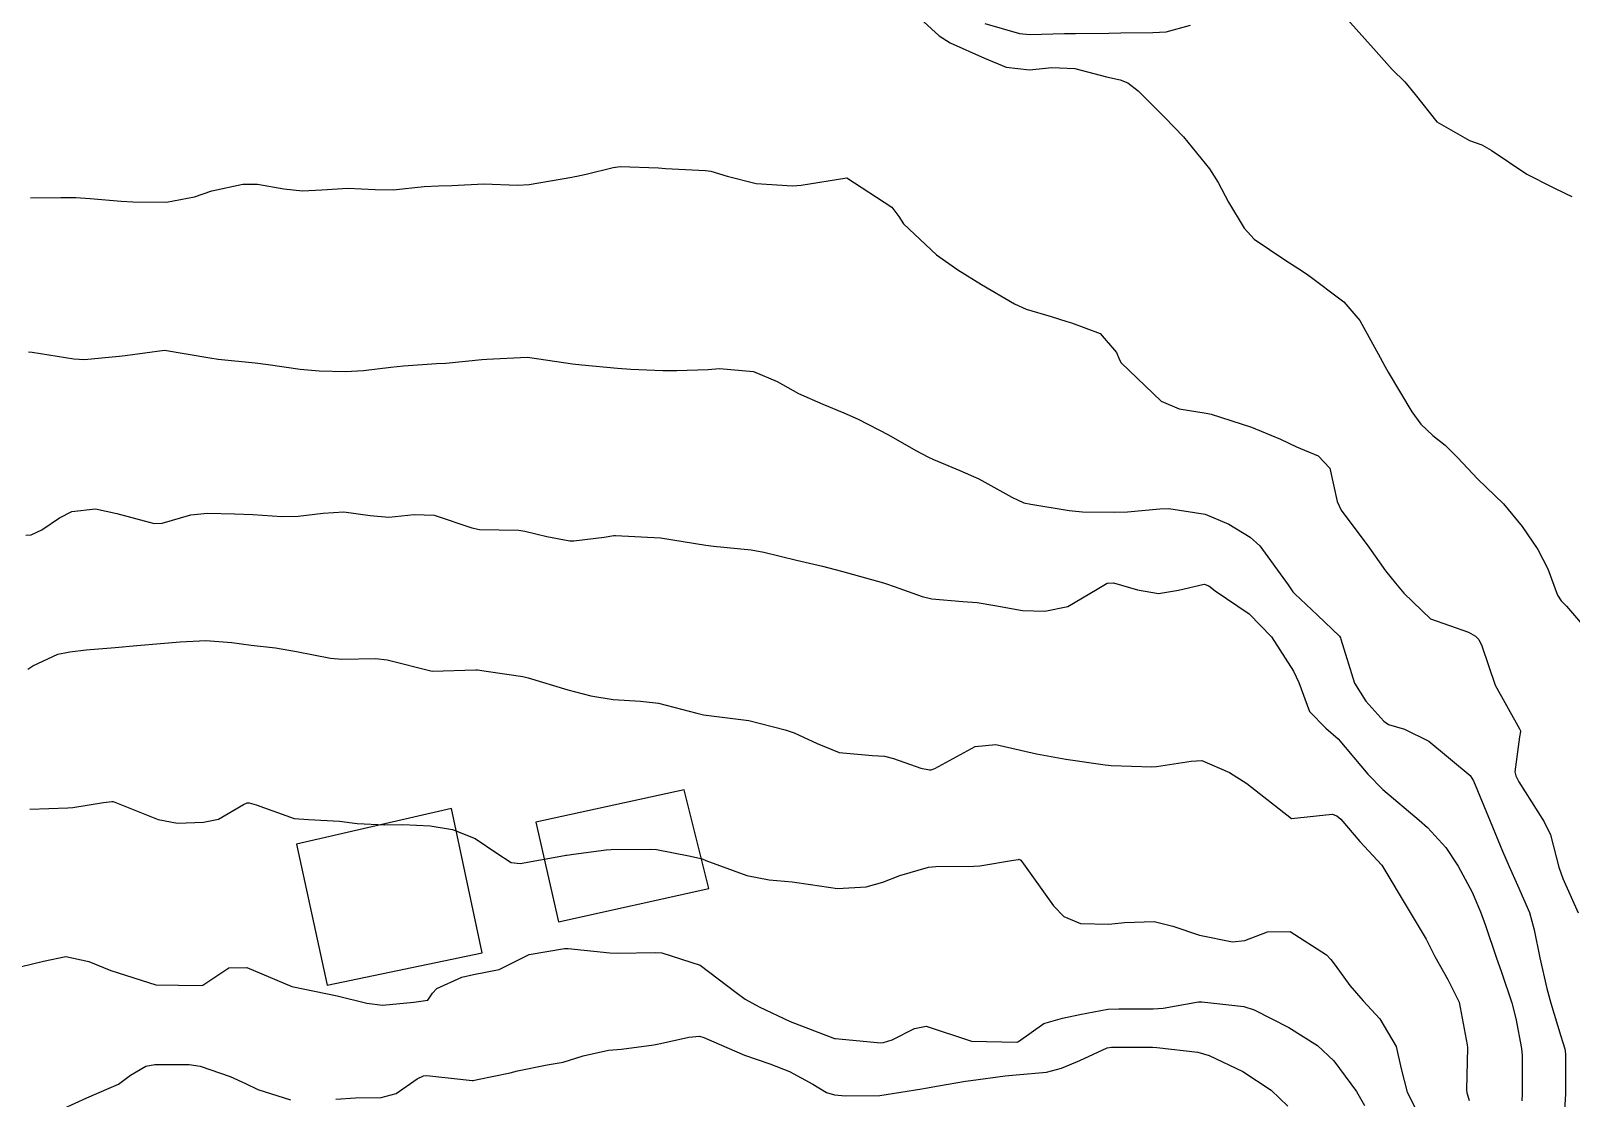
# Model space of a CAD drawing. Header units: metres. Extents: x 318500 to 325275, y 7408834 to 7428799.
# Drawn here: x 322051.9 to 322119.8, y 7422754.9 to 7422802 of the extents above; entities that cross this region are included whole.
import ezdxf

# ---------------------------------------------------------------- set-up
doc = ezdxf.new("R2010")
doc.units = ezdxf.units.M
doc.header["$MEASUREMENT"] = 0
for name, color, linetype in [('Curvas de Nivel 1m', 11, 'Continuous'), ('Curvas de Nivel 5m', 15, 'Continuous'), ('Edificações', 30, 'Continuous'), ('Vias Primárias', 230, 'Continuous')]:
    doc.layers.add(name, color=color, linetype=linetype)

msp = doc.modelspace()

# ---------------------------------------------------------------- linework, layer by layer
at = {"layer": 'Curvas de Nivel 1m', "flags": 128}
for points, elevation in [([(322093.953, 7422802.318), (322095.486, 7422801.888), (322095.946, 7422801.845), (322097.467, 7422801.878), (322097.947, 7422801.886), (322099.429, 7422801.894), (322099.948, 7422801.907), (322101.365, 7422801.933), (322101.949, 7422801.959), (322103.034, 7422802.243)], 754), ([(322109.959, 7422802.501), (322111.1, 7422801.218), (322111.931, 7422800.296), (322112.48, 7422799.756), (322112.942, 7422799.195), (322113.902, 7422797.99), (322115.344, 7422797.158), (322115.887, 7422796.967), (322116.295, 7422796.734), (322117.868, 7422795.683), (322118.977, 7422795.113), (322119.577, 7422794.824), (322119.856, 7422794.687)], 754), ([(322051.846, 7422794.631), (322053.188, 7422794.645), (322053.847, 7422794.652), (322054.484, 7422794.608), (322055.845, 7422794.493), (322056.367, 7422794.464), (322057.845, 7422794.446), (322059.081, 7422794.675), (322059.85, 7422794.937), (322061.21, 7422795.237), (322061.854, 7422795.241), (322063.024, 7422795.025), (322063.851, 7422794.936), (322064.7, 7422794.983), (322065.852, 7422795.058), (322067.057, 7422795.007), (322067.852, 7422794.992), (322069.217, 7422795.133), (322069.854, 7422795.167), (322070.429, 7422795.179), (322071.855, 7422795.252), (322073.332, 7422795.195), (322073.855, 7422795.216), (322075.728, 7422795.552), (322075.859, 7422795.57), (322075.956, 7422795.582), (322076.367, 7422795.675), (322077.555, 7422795.973), (322077.865, 7422796.01), (322079.548, 7422795.951), (322079.864, 7422795.925), (322081.624, 7422795.844), (322081.863, 7422795.809), (322082.583, 7422795.593), (322083.857, 7422795.266), (322085.469, 7422795.168), (322085.856, 7422795.197), (322087.86, 7422795.52), (322089.847, 7422794.223), (322090.152, 7422793.804), (322090.363, 7422793.492), (322091.82, 7422792.125), (322092.763, 7422791.456), (322093.8, 7422790.806), (322095.259, 7422789.954), (322095.784, 7422789.717), (322096.883, 7422789.403), (322097.568, 7422789.183), (322097.777, 7422789.116), (322099.044, 7422788.649), (322099.764, 7422787.807), (322099.892, 7422787.49), (322099.976, 7422787.358), (322101.735, 7422785.663), (322102.522, 7422785.328), (322103.727, 7422785.14), (322103.944, 7422785.09), (322105.718, 7422784.512), (322106.994, 7422783.987), (322107.706, 7422783.657), (322108.66, 7422783.246), (322109.173, 7422782.716), (322109.498, 7422781.233), (322109.674, 7422780.855), (322110.897, 7422779.218), (322111.64, 7422778.187), (322112.074, 7422777.643), (322112.442, 7422777.198), (322113.613, 7422776.069), (322115.29, 7422775.47), (322115.602, 7422775.297), (322115.747, 7422775.149), (322115.878, 7422774.865), (322116.476, 7422773.141), (322117.551, 7422771.211), (322117.58, 7422771.159), (322117.585, 7422771.129), (322117.588, 7422771.09), (322117.546, 7422770.855), (322117.334, 7422769.321), (322117.39, 7422769.131), (322117.516, 7422768.869), (322118.639, 7422767.113), (322118.907, 7422766.532), (322119.28, 7422765.103), (322119.463, 7422764.609), (322120.128, 7422763.09)], 756), ([(322051.758, 7422787.843), (322051.923, 7422787.833), (322053.753, 7422787.537), (322054.229, 7422787.496), (322055.755, 7422787.647), (322056.019, 7422787.683), (322057.76, 7422787.92), (322059.755, 7422787.57), (322060.126, 7422787.522), (322061.752, 7422787.354), (322062.326, 7422787.287), (322063.749, 7422787.082), (322064.579, 7422787), (322065.747, 7422786.978), (322066.532, 7422787.024), (322067.751, 7422787.168), (322068.304, 7422787.229), (322069.753, 7422787.322), (322070.168, 7422787.342), (322071.756, 7422787.499), (322071.973, 7422787.521), (322073.758, 7422787.599), (322073.876, 7422787.591), (322075.754, 7422787.308), (322076.167, 7422787.263), (322077.752, 7422787.124), (322078.328, 7422787.075), (322079.751, 7422787.02), (322080.36, 7422787.012), (322081.752, 7422787.058), (322082.246, 7422787.102), (322083.751, 7422786.973), (322084.784, 7422786.525), (322085.737, 7422785.998), (322086.812, 7422785.534), (322087.725, 7422785.157), (322088.363, 7422784.871), (322089.71, 7422784.18), (322090.914, 7422783.482), (322091.433, 7422783.21), (322091.696, 7422783.09), (322092.852, 7422782.613), (322093.688, 7422782.239), (322095.151, 7422781.425), (322095.676, 7422781.183), (322095.977, 7422781.114), (322097.672, 7422780.838), (322098.262, 7422780.79), (322099.671, 7422780.769), (322100.246, 7422780.779), (322101.674, 7422780.916), (322102.076, 7422780.932), (322103.671, 7422780.683), (322104.717, 7422780.241), (322105.656, 7422779.666), (322106.092, 7422779.276), (322107.335, 7422777.561), (322107.546, 7422777.261), (322107.629, 7422777.166), (322108.638, 7422776.221), (322109.601, 7422775.303), (322109.642, 7422775.23), (322109.664, 7422775.164), (322110.266, 7422773.223), (322110.769, 7422772.424), (322111.553, 7422771.546), (322111.761, 7422771.407), (322112.477, 7422771.191), (322113.542, 7422770.671), (322115.366, 7422769.152), (322115.517, 7422768.923), (322116.251, 7422767.142), (322116.794, 7422765.819), (322117.083, 7422765.134), (322117.458, 7422764.322), (322117.982, 7422763.115), (322118.194, 7422762.347), (322118.446, 7422761.11), (322118.749, 7422759.753), (322118.922, 7422759.105), (322119.368, 7422757.652), (322119.542, 7422757.097), (322119.572, 7422756.882), (322119.577, 7422755.096), (322119.46, 7422753.246)], 757), ([(322051.646, 7422779.755), (322051.872, 7422779.773), (322052.341, 7422779.993), (322053.124, 7422780.519), (322053.662, 7422780.803), (322054.715, 7422780.913), (322055.661, 7422780.715), (322057.308, 7422780.273), (322057.655, 7422780.278), (322058.919, 7422780.65), (322059.662, 7422780.717), (322060.845, 7422780.7), (322061.662, 7422780.66), (322062.935, 7422780.576), (322063.661, 7422780.588), (322064.762, 7422780.731), (322065.664, 7422780.783), (322066.837, 7422780.628), (322067.661, 7422780.543), (322068.778, 7422780.658), (322069.663, 7422780.642), (322071.316, 7422780.082), (322071.654, 7422779.997), (322073.39, 7422779.978), (322073.653, 7422779.935), (322074.626, 7422779.695), (322075.647, 7422779.504), (322075.826, 7422779.5), (322077.152, 7422779.665), (322077.579, 7422779.732), (322077.651, 7422779.74), (322079.65, 7422779.63), (322081.646, 7422779.308), (322081.975, 7422779.267), (322083.643, 7422779.109), (322084.205, 7422779.008), (322085.637, 7422778.651), (322086.787, 7422778.379), (322087.63, 7422778.159), (322089.477, 7422777.647), (322089.622, 7422777.603), (322089.955, 7422777.495), (322091.19, 7422777.05), (322091.615, 7422776.952), (322092.985, 7422776.821), (322093.613, 7422776.779), (322094.4, 7422776.644), (322095.61, 7422776.428), (322096.599, 7422776.394), (322097.612, 7422776.61), (322098.908, 7422777.371), (322099.349, 7422777.639), (322099.624, 7422777.653), (322100.686, 7422777.349), (322101.618, 7422777.18), (322102.495, 7422777.327), (322103.633, 7422777.587), (322103.839, 7422777.513), (322104.122, 7422777.303), (322105.615, 7422776.288), (322106.604, 7422775.27), (322107.577, 7422773.757), (322107.803, 7422773.257), (322108.286, 7422771.977), (322108.993, 7422771.238), (322109.543, 7422770.772), (322110.855, 7422769.21), (322111.51, 7422768.542), (322113.119, 7422767.184), (322113.487, 7422766.856), (322114.29, 7422765.98), (322114.834, 7422765.16), (322115.453, 7422764.005), (322115.83, 7422763.144), (322116.04, 7422762.531), (322116.509, 7422761.134), (322116.746, 7422760.472), (322117.204, 7422759.123), (322117.38, 7422758.439), (322117.637, 7422757.117), (322117.666, 7422756.806), (322117.665, 7422755.117), (322117.643, 7422754.801)], 758), ([(322051.726, 7422773.84), (322051.942, 7422773.996), (322053.055, 7422774.508), (322053.579, 7422774.612), (322054.304, 7422774.692), (322055.583, 7422774.799), (322056.538, 7422774.889), (322057.586, 7422774.98), (322058.453, 7422775.045), (322059.588, 7422775.108), (322060.722, 7422775.018), (322061.585, 7422774.902), (322062.657, 7422774.781), (322063.582, 7422774.625), (322065.078, 7422774.325), (322065.577, 7422774.282), (322067.066, 7422774.309), (322067.577, 7422774.257), (322069.57, 7422773.76), (322071.497, 7422773.815), (322071.571, 7422773.81), (322072.06, 7422773.733), (322073.567, 7422773.514), (322073.811, 7422773.462), (322075.559, 7422772.93), (322076.563, 7422772.662), (322077.553, 7422772.5), (322078.766, 7422772.427), (322079.551, 7422772.345), (322081.253, 7422771.896), (322081.543, 7422771.833), (322083.54, 7422771.58), (322085.144, 7422771.164), (322085.535, 7422771.03), (322086.563, 7422770.568), (322087.526, 7422770.168), (322088.991, 7422770.04), (322089.525, 7422770.008), (322089.926, 7422769.896), (322091.129, 7422769.476), (322091.519, 7422769.397), (322091.591, 7422769.397), (322091.752, 7422769.467), (322093.53, 7422770.437), (322094.444, 7422770.518), (322095.529, 7422770.271), (322096.233, 7422770.112), (322097.527, 7422769.877), (322099.262, 7422769.626), (322099.524, 7422769.598), (322101.326, 7422769.539), (322101.523, 7422769.549), (322103.054, 7422769.79), (322103.527, 7422769.808), (322104.744, 7422769.292), (322105.513, 7422768.799), (322107.49, 7422767.26), (322109.279, 7422767.448), (322109.492, 7422767.379), (322109.665, 7422767.227), (322110.501, 7422766.235), (322111.47, 7422765.2), (322112.68, 7422763.188), (322113.421, 7422761.94), (322113.81, 7422761.174), (322114.383, 7422760.148), (322114.883, 7422759.158), (322115.239, 7422757.274), (322115.244, 7422757.152), (322115.202, 7422755.282), (322115.218, 7422755.152), (322115.248, 7422755.07), (322115.327, 7422754.82)], 759), ([(322051.391, 7422760.718), (322052.417, 7422760.962), (322053.398, 7422761.171), (322054.412, 7422760.947), (322055.389, 7422760.553), (322057.38, 7422759.92), (322059.38, 7422759.882), (322059.448, 7422759.899), (322060.601, 7422760.673), (322061.392, 7422760.677), (322063.38, 7422759.84), (322065.376, 7422759.427), (322066.681, 7422759.108), (322067.372, 7422759.018), (322068.754, 7422759.149), (322069.375, 7422759.245), (322069.58, 7422759.556), (322069.772, 7422759.756), (322070.877, 7422760.255), (322071.39, 7422760.378), (322072.527, 7422760.589), (322073.4, 7422761.039), (322073.855, 7422761.251), (322075.408, 7422761.519), (322075.572, 7422761.514), (322077.405, 7422761.327), (322077.744, 7422761.316), (322079.406, 7422761.348), (322079.696, 7422761.335), (322081.398, 7422760.787), (322082.975, 7422759.584), (322083.386, 7422759.283), (322084.001, 7422758.95), (322085.371, 7422758.296), (322087.323, 7422757.558), (322087.36, 7422757.551), (322087.661, 7422757.517), (322089.358, 7422757.364), (322089.482, 7422757.374), (322089.871, 7422757.492), (322090.856, 7422757.989), (322091.369, 7422758.101), (322093.36, 7422757.44), (322095.36, 7422757.391), (322095.385, 7422757.395), (322095.432, 7422757.419), (322096.557, 7422758.218), (322097.376, 7422758.445), (322098.147, 7422758.61), (322099.382, 7422758.838), (322099.871, 7422758.867), (322101.383, 7422758.863), (322101.826, 7422758.891), (322103.388, 7422759.166), (322103.522, 7422759.174), (322105.385, 7422758.958), (322105.836, 7422758.823), (322107.372, 7422758.032), (322108.625, 7422757.241), (322109.35, 7422756.568), (322110.351, 7422755.215), (322110.712, 7422754.597)], 761), ([(322065.316, 7422754.872), (322066.188, 7422754.936), (322067.317, 7422754.945), (322067.979, 7422755.121), (322068.901, 7422755.766), (322069.187, 7422755.907), (322069.332, 7422755.918), (322070.933, 7422755.744), (322071.329, 7422755.695), (322071.374, 7422755.694), (322071.571, 7422755.736), (322073.015, 7422756.034), (322073.336, 7422756.125), (322074.638, 7422756.394), (322075.342, 7422756.511), (322076.236, 7422756.782), (322077.351, 7422757.033), (322077.919, 7422757.083), (322079.355, 7422757.27), (322079.646, 7422757.335), (322080.887, 7422757.607), (322081.36, 7422757.649), (322081.552, 7422757.598), (322083.349, 7422756.821), (322084.468, 7422756.439), (322085.338, 7422756.093), (322086.367, 7422755.534), (322086.971, 7422755.17), (322087.325, 7422755.064), (322087.811, 7422755.029), (322089.325, 7422755.04), (322091.181, 7422755.325), (322091.329, 7422755.356), (322091.907, 7422755.461), (322093.105, 7422755.672), (322093.334, 7422755.703), (322094.854, 7422755.908), (322095.338, 7422755.942), (322096.672, 7422756.068), (322097.343, 7422756.243), (322098.147, 7422756.579), (322099.357, 7422757.133), (322099.541, 7422757.175), (322101.357, 7422757.162), (322101.538, 7422757.156), (322103.354, 7422756.943), (322103.853, 7422756.802), (322105.342, 7422756.103), (322106.584, 7422755.267), (322107.323, 7422754.571)], 762), ([(322053.307, 7422754.46), (322054.338, 7422754.936), (322055.321, 7422755.354), (322055.726, 7422755.542), (322056.259, 7422755.936), (322056.931, 7422756.331), (322057.337, 7422756.402), (322058.843, 7422756.4), (322059.336, 7422756.328), (322060.651, 7422755.88), (322061.325, 7422755.567), (322061.879, 7422755.304), (322063.315, 7422754.839)], 762)]:
    msp.add_lwpolyline(points, dxfattribs=dict(at, elevation=elevation))
at = {"layer": 'Curvas de Nivel 5m', "flags": 128}
for points, elevation in [([(322090.073, 7422803.498), (322091.945, 7422801.782), (322092.42, 7422801.465), (322093.934, 7422800.801), (322094.893, 7422800.399), (322095.929, 7422800.281), (322096.908, 7422800.384), (322097.93, 7422800.34), (322099.325, 7422799.977), (322099.925, 7422799.84), (322100.267, 7422799.709), (322100.719, 7422799.358), (322101.903, 7422798.176), (322102.726, 7422797.327), (322103.869, 7422795.918), (322104.243, 7422795.306), (322104.706, 7422794.447), (322105.398, 7422793.294), (322105.833, 7422792.811), (322107.194, 7422791.895), (322107.814, 7422791.505), (322108.189, 7422791.254), (322109.792, 7422790.049), (322110.493, 7422789.223), (322111.393, 7422787.585), (322111.601, 7422787.212), (322111.756, 7422786.95), (322112.792, 7422785.194), (322113.187, 7422784.65), (322113.72, 7422784.149), (322114.262, 7422783.718), (322114.819, 7422783.163), (322115.696, 7422782.239), (322116.835, 7422781.138), (322117.665, 7422780.13), (322118.347, 7422779.12), (322118.793, 7422778.264), (322119.223, 7422777.106), (322119.381, 7422776.859), (322119.623, 7422776.616), (322120.324, 7422775.803)], 755), ([(322051.811, 7422767.671), (322053.486, 7422767.722), (322053.716, 7422767.747), (322055.065, 7422767.956), (322055.437, 7422768.004), (322055.491, 7422768.004), (322055.635, 7422767.948), (322057.479, 7422767.206), (322058.333, 7422767.056), (322059.478, 7422767.088), (322060.143, 7422767.227), (322061.244, 7422767.874), (322061.412, 7422767.95), (322061.491, 7422767.951), (322061.801, 7422767.865), (322063.481, 7422767.252), (322064.106, 7422767.208), (322065.48, 7422767.131), (322066.256, 7422767.03), (322067.478, 7422766.977), (322068.268, 7422766.988), (322069.478, 7422766.934), (322070.459, 7422766.767), (322071.469, 7422766.372), (322072.424, 7422765.726), (322073.055, 7422765.315), (322073.456, 7422765.265), (322075.403, 7422765.625), (322075.46, 7422765.633), (322075.504, 7422765.635), (322075.808, 7422765.677), (322077.252, 7422765.873), (322077.463, 7422765.884), (322079.196, 7422765.902), (322079.464, 7422765.881), (322080.894, 7422765.608), (322081.367, 7422765.509), (322081.459, 7422765.484), (322081.647, 7422765.409), (322083.452, 7422764.74), (322084.432, 7422764.548), (322085.449, 7422764.463), (322086.257, 7422764.346), (322087.447, 7422764.175), (322088.716, 7422764.238), (322089.454, 7422764.448), (322090.205, 7422764.743), (322091.464, 7422765.102), (322091.786, 7422765.145), (322093.466, 7422765.154), (322093.74, 7422765.163), (322095.224, 7422765.422), (322095.437, 7422765.454), (322095.47, 7422765.458), (322095.501, 7422765.45), (322095.538, 7422765.419), (322095.728, 7422765.155), (322096.989, 7422763.397), (322097.433, 7422762.94), (322098.181, 7422762.626), (322099.428, 7422762.588), (322100.121, 7422762.662), (322101.431, 7422762.711), (322102.254, 7422762.501), (322103.422, 7422762.114), (322104.887, 7422761.819), (322105.419, 7422761.871), (322106.431, 7422762.263), (322107.425, 7422762.272), (322109.03, 7422761.236), (322109.216, 7422761.041), (322109.406, 7422760.782), (322110.064, 7422759.887), (322110.653, 7422759.211), (322111.378, 7422758.422), (322112.105, 7422757.193), (322112.328, 7422756.207), (322112.584, 7422755.187), (322113.316, 7422753.754)], 760)]:
    msp.add_lwpolyline(points, dxfattribs=dict(at, elevation=elevation))
at = {"layer": 'Edificações'}
for points in [[(322080.687, 7422768.519), (322074.149, 7422767.098), (322075.144, 7422762.694), (322081.777, 7422764.162)], [(322070.415, 7422767.698), (322063.576, 7422766.125), (322064.929, 7422759.901), (322071.78, 7422761.331)]]:
    msp.add_lwpolyline(points, close=True, dxfattribs=at)
at = {"layer": 'Vias Primárias'}
for points in [[(323715.644, 7420145.548, 0), (323709.04, 7420132.939)], [(323831.088, 7420001.787, 0), (323833.844, 7420008.443, 0.220888)]]:
    msp.add_lwpolyline(points, format="xyb", dxfattribs=at)

doc.saveas('drawing.dxf')
